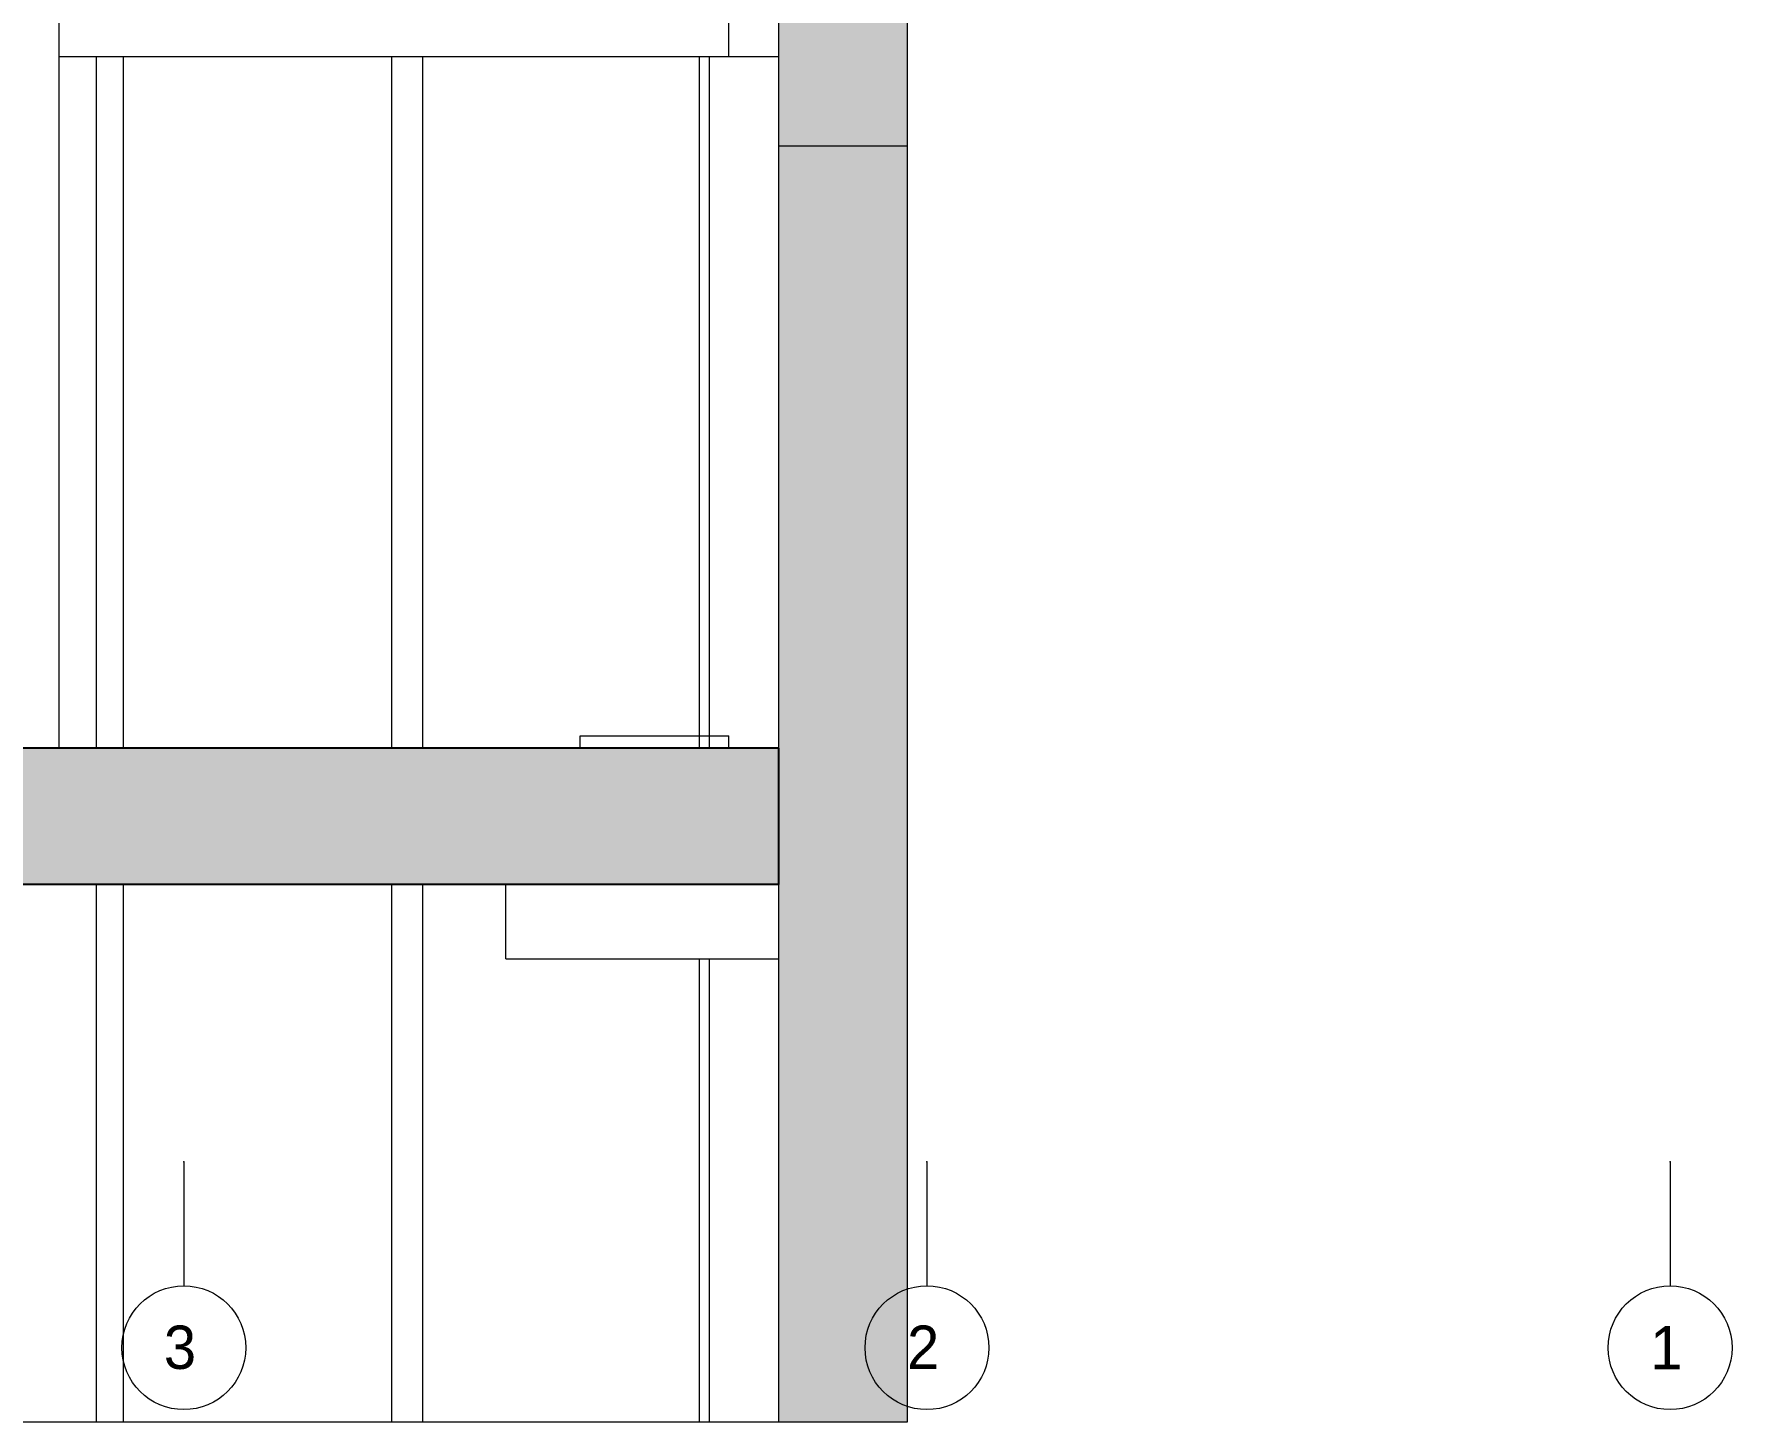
# Model space of a CAD drawing. Header units: metres. Extents: x -35.7 to 3.2, y -7 to 21.5.
# Drawn here: x -3.61 to 3.25, y -6.55 to -0.95 of the extents above; entities that cross this region are included whole.
import ezdxf

# ---------------------------------------------------------------- set-up
doc = ezdxf.new("R2010")
doc.units = ezdxf.units.M
doc.header["$MEASUREMENT"] = 0
doc.linetypes.add('Raster', pattern=[0.004, 0.002, -0.001, 0, -0.001])
for name, color, linetype in [('F_Schnitt F RB_1_000 Achsraster', 7, 'Continuous'), ('F_Schnitt F RB_1_110 Wand Aussen', 7, 'Continuous'), ('F_Schnitt F RB_1_111 Wand Aussen - Bohrpfahlwand 80', 7, 'Continuous'), ('F_Schnitt F RB_1_120 Wand Innen tragend', 7, 'Continuous'), ('F_Schnitt F RB_1_211 Decke - Bohrpfahl Rost', 7, 'Continuous'), ('F_Schnitt F RB_1_260 Fundament', 7, 'Continuous'), ('F_Schnitt F RB_1_270 Deckendurchbruchsymbol', 7, 'Continuous')]:
    doc.layers.add(name, color=color, linetype=linetype)
doc.styles.add('ERSTELLTER_STIL_1', font='')
doc.styles.get('ERSTELLTER_STIL_1').set_extended_font_data('Eurostile')

msp = doc.modelspace()

# ---------------------------------------------------------------- hatches: boundary and pattern name
at = {"layer": 'F_Schnitt F RB_1_111 Wand Aussen - Bohrpfahlwand 80', "linetype": 'Continuous', "lineweight": 0, "true_color": 0x000000}
msp.add_hatch(color=18, dxfattribs=at).paths.add_polyline_path([(-0.6, -1.4), (-0.6, -6.55), (-0.08, -6.55), (-0.08, -1.4)])
at = {"layer": 'F_Schnitt F RB_1_211 Decke - Bohrpfahl Rost', "linetype": 'Continuous', "lineweight": 0, "true_color": 0x000000}
msp.add_hatch(color=18, dxfattribs=at).paths.add_polyline_path([(-0.08, -1.4), (-0.08, -0.735), (-0.6, -0.735), (-0.6, -1.4)])
at = {"layer": 'F_Schnitt F RB_1_260 Fundament', "linetype": 'Continuous', "lineweight": 0, "true_color": 0x000000}
msp.add_hatch(color=18, dxfattribs=at).paths.add_polyline_path([(-9.355, -4.38), (-0.6, -4.38), (-0.6, -3.83), (-9.355, -3.83)])

# ---------------------------------------------------------------- linework, layer by layer
at = {"layer": 'F_Schnitt F RB_1_000 Achsraster', "color": 5, "linetype": 'Raster', "lineweight": 0, "ltscale": 1000}
for p, q in [((-3, -5.5), (-3, -6)), ((0, -5.5), (0, -6)), ((3, -5.5), (3, -6))]:
    msp.add_line(p, q, dxfattribs=at)
at = {"layer": 'F_Schnitt F RB_1_000 Achsraster', "color": 5, "linetype": 'Continuous', "lineweight": 0, "ltscale": 1000}
for centre in [(-3, -6.25), (0, -6.25), (3, -6.25)]:
    msp.add_circle(centre, 0.25, dxfattribs=at)
at = {"layer": 'F_Schnitt F RB_1_000 Achsraster', "color": 5, "linetype": 'Raster', "lineweight": 0, "ltscale": 1000}
for p in [(-3, -5.5), (-3, -5.5), (0, -5.5), (0, -5.5), (3, -5.5), (3, -5.5)]:
    msp.add_point(p, dxfattribs=at)
at = {"layer": 'F_Schnitt F RB_1_110 Wand Aussen', "color": 7, "linetype": 'Continuous', "lineweight": 18, "ltscale": 1000}
for q in [(-0.8, -0.735), (-3.505, -1.04)]:
    msp.add_line((-0.8, -1.04), q, dxfattribs=at)
at = {"layer": 'F_Schnitt F RB_1_111 Wand Aussen - Bohrpfahlwand 80', "color": 7, "linetype": 'Continuous', "lineweight": 18, "ltscale": 1000}
for p, q in [((-3.3544, -1.04), (-3.3544, -3.83)), ((-3.2443, -1.04), (-3.2443, -3.83)), ((-2.1621, -1.04), (-2.1621, -3.83)), ((-2.0364, -1.04), (-2.0364, -3.83)), ((-0.919, -1.04), (-0.919, -3.83)), ((-0.8797, -1.04), (-0.8797, -3.83)), ((-0.6, -1.04), (-0.8, -1.04)), ((-0.6, -1.4), (-0.6, -3.83)), ((-3.3544, -4.38), (-3.3544, -6.55)), ((-3.2443, -4.38), (-3.2443, -6.55)), ((-2.1621, -4.38), (-2.1621, -6.55)), ((-2.0364, -4.38), (-2.0364, -6.55)), ((-0.6, -4.38), (-0.6, -6.55)), ((-0.919, -4.68), (-0.919, -6.55)), ((-0.8797, -4.68), (-0.8797, -6.55)), ((-3.3544, -6.55), (-4.4522, -6.55)), ((-3.3453, -6.55), (-3.3544, -6.55)), ((-3.3001, -6.55), (-3.3453, -6.55)), ((-3.255, -6.55), (-3.3001, -6.55)), ((-3.2443, -6.55), (-3.255, -6.55)), ((-2.1621, -6.55), (-3.2443, -6.55)), ((-2.1453, -6.55), (-2.1621, -6.55)), ((-2.1001, -6.55), (-2.1453, -6.55)), ((-2.055, -6.55), (-2.1001, -6.55)), ((-2.0364, -6.55), (-2.055, -6.55)), ((-0.919, -6.55), (-2.0364, -6.55)), ((-0.9002, -6.55), (-0.919, -6.55)), ((-0.8797, -6.55), (-0.9002, -6.55)), ((-0.6, -6.55), (-0.8797, -6.55))]:
    msp.add_line(p, q, dxfattribs=at)
at = {"layer": 'F_Schnitt F RB_1_111 Wand Aussen - Bohrpfahlwand 80', "color": 7, "linetype": 'Continuous', "lineweight": 13, "ltscale": 1000}
for p, q in [((-0.08, -1.4), (-0.6, -1.4)), ((-0.08, -1.4), (-0.08, -6.55)), ((-0.08, -6.55), (-0.6, -6.55))]:
    msp.add_line(p, q, dxfattribs=at)
at = {"layer": 'F_Schnitt F RB_1_120 Wand Innen tragend', "color": 7, "linetype": 'Continuous', "lineweight": 18, "ltscale": 1000}
msp.add_line((-3.505, -0.56), (-3.505, -3.83), dxfattribs=at)
at = {"layer": 'F_Schnitt F RB_1_211 Decke - Bohrpfahl Rost', "color": 8, "linetype": 'Continuous', "lineweight": 13, "ltscale": 1000}
for p, q in [((-0.6, -0.735), (-0.6, -1.4)), ((-0.08, -0.735), (-0.08, -1.4))]:
    msp.add_line(p, q, dxfattribs=at)
at = {"layer": 'F_Schnitt F RB_1_260 Fundament', "color": 7, "linetype": 'Continuous', "lineweight": 25, "ltscale": 1000}
for p, q in [((-0.6, -3.83), (-6.025, -3.83)), ((-0.6, -3.83), (-0.6, -4.38)), ((-0.6, -4.38), (-9.355, -4.38))]:
    msp.add_line(p, q, dxfattribs=at)
at = {"layer": 'F_Schnitt F RB_1_260 Fundament', "color": 7, "linetype": 'Continuous', "lineweight": 13, "ltscale": 1000}
for q in [(-1.7, -4.38), (-0.6, -4.68)]:
    msp.add_line((-1.7, -4.68), q, dxfattribs=at)
at = {"layer": 'F_Schnitt F RB_1_270 Deckendurchbruchsymbol', "color": 7, "linetype": 'Continuous', "lineweight": 13, "ltscale": 1000}
for p, q in [((-1.4, -3.78), (-0.8, -3.78)), ((-1.4, -3.83), (-1.4, -3.78)), ((-0.8, -3.83), (-0.8, -3.78))]:
    msp.add_line(p, q, dxfattribs=at)

# ---------------------------------------------------------------- texts
at = {"layer": 'F_Schnitt F RB_1_000 Achsraster', "color": 5, "linetype": 'Continuous', "lineweight": 0, "char_height": 0.175, "attachment_point": 1, "style": 'ERSTELLTER_STIL_1'}
for s, insert in [('\\A1;{\\pql;\\pt0;\\fEurostile|b0|i0|c0|p0;\\W1.000000;3}', (-3.0805, -6.1607)), ('\\A1;{\\pql;\\pt0;\\fEurostile|b0|i0|c0|p0;\\W1.000000;2}', (-0.0805, -6.1607)), ('\\A1;{\\pql;\\pt0;\\fEurostile|b0|i0|c0|p0;\\W1.000000;1}', (2.9195, -6.1625))]:
    msp.add_mtext(s, dxfattribs=dict(at, insert=insert))

doc.saveas('drawing.dxf')
